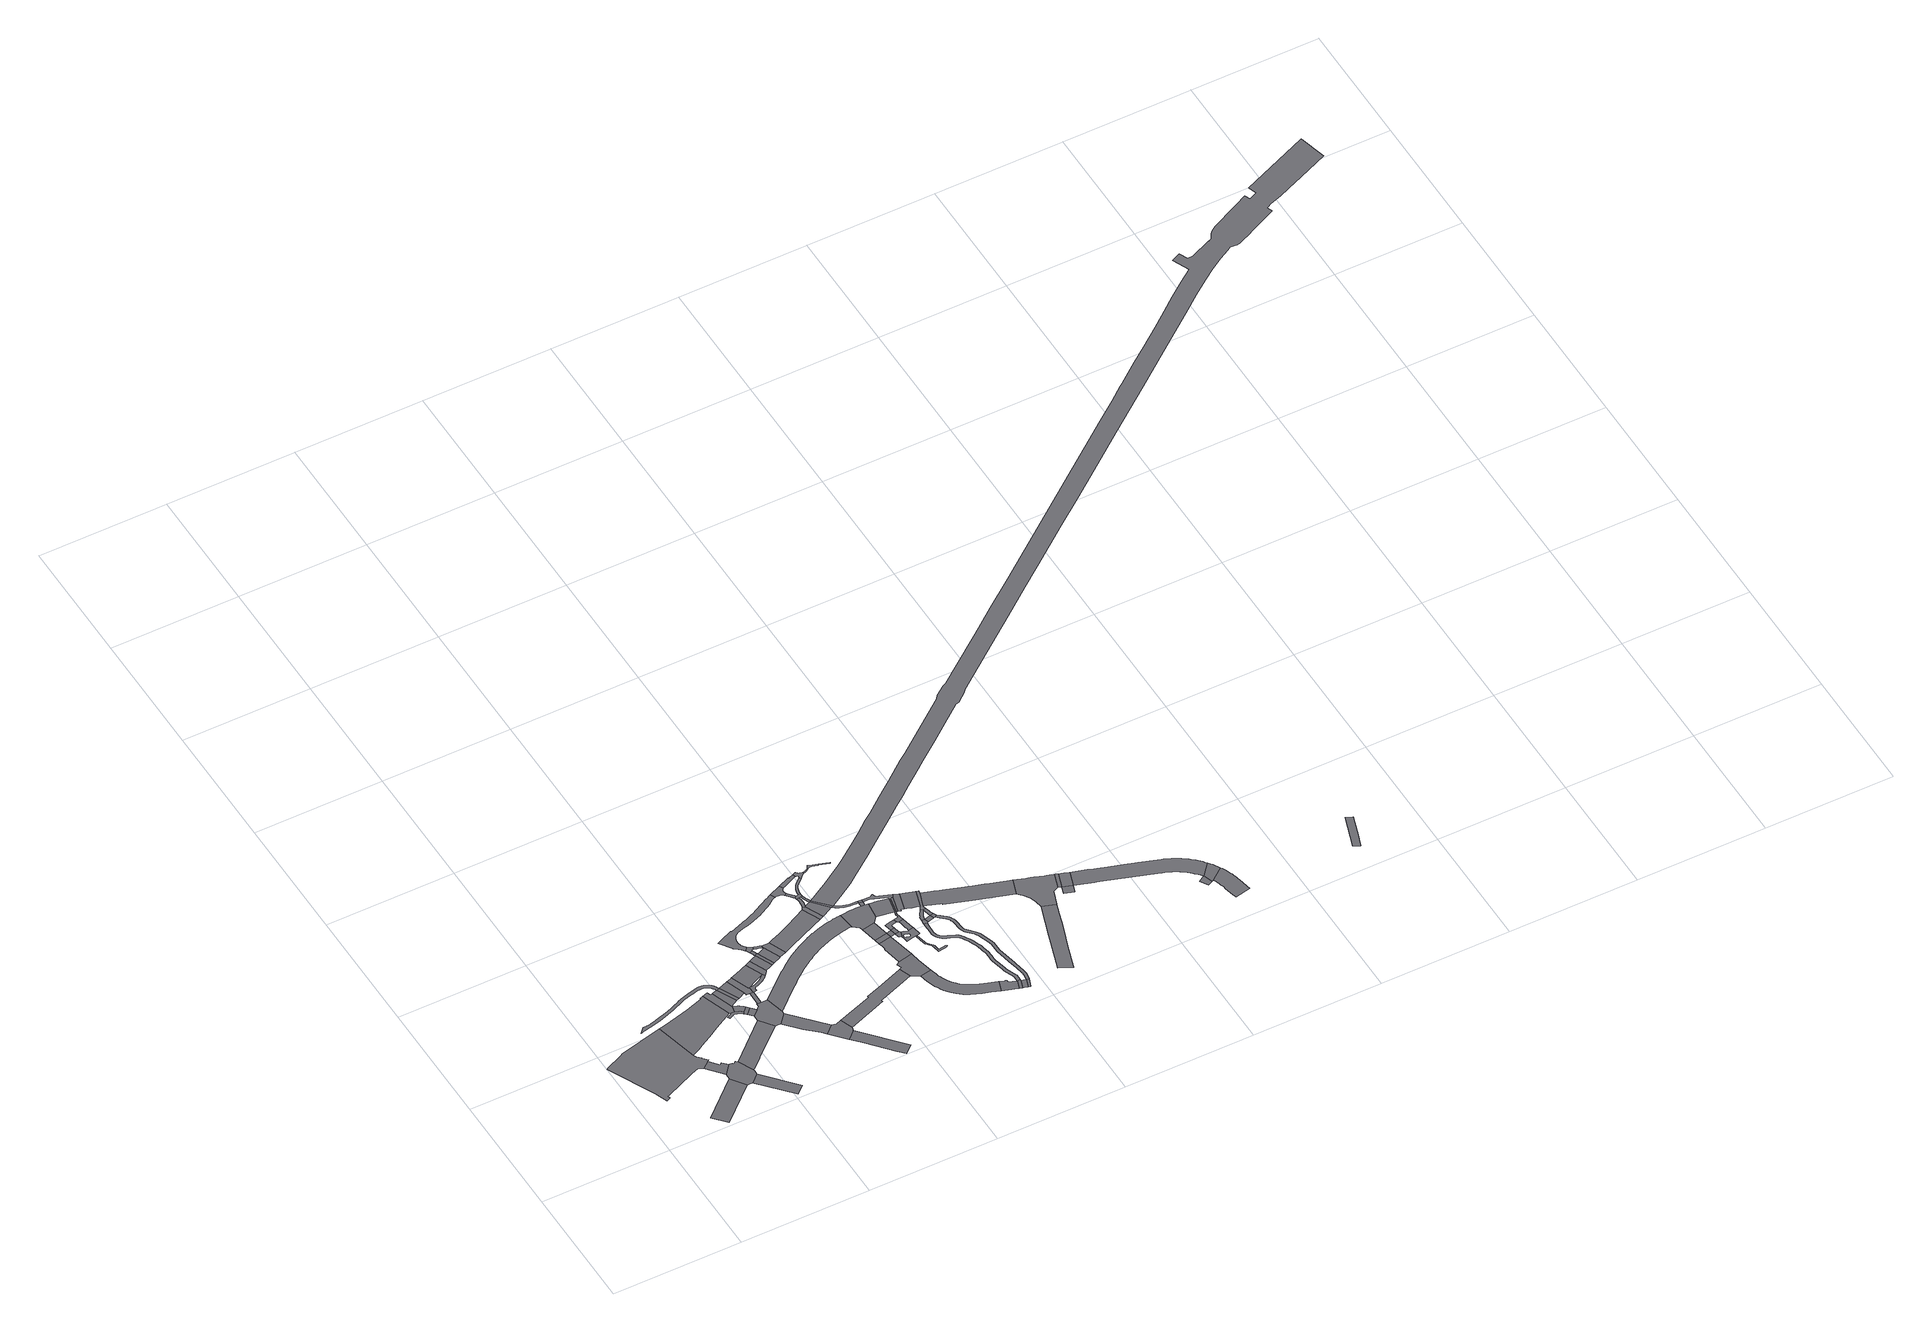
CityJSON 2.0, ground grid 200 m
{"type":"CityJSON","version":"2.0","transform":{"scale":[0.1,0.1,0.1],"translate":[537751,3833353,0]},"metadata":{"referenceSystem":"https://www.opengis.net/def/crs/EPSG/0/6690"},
"CityObjects":{
"road1":{"type":"Road","geometry":[{"type":"MultiSurface","lod":"1","boundaries":[[[0,1,2,3,4,5,6,7,8,9,10,11,12,13,14,15,16,17,18,19,20,21,22,23,24,25,26]]]}]},
"road2":{"type":"Road","attributes":{"RoadStructureAttribute.sectionType":"1"},"geometry":[{"type":"MultiSurface","lod":"1","boundaries":[[[27,28,29,30,31]]]}]},
"road3":{"type":"Road","attributes":{"RoadStructureAttribute.sectionType":"1"},"geometry":[{"type":"MultiSurface","lod":"1","boundaries":[[[32,33,21,20,34,35]]]}]},
"road4":{"type":"Road","geometry":[{"type":"MultiSurface","lod":"1","boundaries":[[[36,37,38,39,35,34,40,41,27,31,42,43,44,45,46]]]}]},
"road5":{"type":"Road","attributes":{"RoadStructureAttribute.sectionType":"1"},"geometry":[{"type":"MultiSurface","lod":"1","boundaries":[[[43,42,47,48]]]}]},
"road6":{"type":"Road","geometry":[{"type":"MultiSurface","lod":"1","boundaries":[[[49,50,51,52,53,0,26,54,55,56,57,58]]]}]},
"road7":{"type":"Road","attributes":{"RoadStructureAttribute.sectionType":"1"},"geometry":[{"type":"MultiSurface","lod":"1","boundaries":[[[59,60,61,62,63,64,65,66,67,68,69,70,71,72,73,74,75,76,77,78,79,80,81,82,83,84,85,86,87,88,89,90,91,92,93,94,95,96,97,98,99,100,101,102,103,104,105,106,107,108,109,110,111,112,113,114,115,116,117,118,119,120,121,122,123,124,125,126,127,128,129,130,131,132,133,134,135,136,137,138,139,140,141,142,143,144,145,146,147,148,149,150,151,152,153,154,155,156,157,158,159,160,161,162,163,164,165,166,167,168,169,170,171,172,173,174,175,176,177,178,179,180,181,182,183,184,185,186,187,188,189,190,191,192,193,194,195,196,197,198,199,200,201,202,203,204,205,206,207,208,209,210,211,212,213,214,215,216,217,218,219,220,221,222,223,224,225,226,227,228,229,230,231,232,233,234,235,236,237,238,239,240,241,242,243,244]]]}]},
"road8":{"type":"Road","attributes":{"RoadStructureAttribute.sectionType":"1"},"geometry":[{"type":"MultiSurface","lod":"1","boundaries":[[[245,46,45,246,247,248,249,250,251]]]}]},
"road9":{"type":"Road","geometry":[{"type":"MultiSurface","lod":"1","boundaries":[[[252,253,49,58,254,255,256,257,258,259,260]]]}]},
"road10":{"type":"Road","attributes":{"RoadStructureAttribute.sectionType":"1"},"geometry":[{"type":"MultiSurface","lod":"1","boundaries":[[[261,262,263,264,265,266,267,268,269,270,271,272,273,274,275,276,277,278,279,280,281]]]}]},
"road11":{"type":"Road","attributes":{"RoadStructureAttribute.sectionType":"7"},"geometry":[{"type":"MultiSurface","lod":"1","boundaries":[[[282,283,284,285,286,287,288,289,290,291,292,293,294,258,257,295,296,297,298,299,281,300]]]}]},
"road12":{"type":"Road","attributes":{"RoadStructureAttribute.sectionType":"6"},"geometry":[{"type":"MultiSurface","lod":"1","boundaries":[[[243,301,260,259,302]]]}]},
"road13":{"type":"Road","geometry":[{"type":"MultiSurface","lod":"1","boundaries":[[[303,300,281,280,304,305,306]]]}]},
"road14":{"type":"Road","attributes":{"RoadStructureAttribute.sectionType":"1"},"geometry":[{"type":"MultiSurface","lod":"1","boundaries":[[[307,308,306,305,309,310]]]}]},
"road15":{"type":"Road","geometry":[{"type":"MultiSurface","lod":"1","boundaries":[[[244,243,302,311,312]]]}]},
"road16":{"type":"Road","attributes":{"RoadStructureAttribute.sectionType":"6"},"geometry":[{"type":"MultiSurface","lod":"1","boundaries":[[[313,314,312,311,315]]]}]},
"road17":{"type":"Road","geometry":[{"type":"MultiSurface","lod":"1","boundaries":[[[316,317,318,319,310,309,320,245,251,321,322,323,324,325,326,327]]]}]},
"road18":{"type":"Road","geometry":[{"type":"MultiSurface","lod":"1","boundaries":[[[328,329,330,331,332,327,326]]]}]},
"road19":{"type":"Road","geometry":[{"type":"MultiSurface","lod":"1","boundaries":[[[333,334,313,315,335,336,337,338,339,340,341,342,343,344,345,346,331,330,347,348]]]}]},
"road20":{"type":"Road","attributes":{"RoadStructureAttribute.sectionType":"1"},"geometry":[{"type":"MultiSurface","lod":"1","boundaries":[[[322,321,349,350,351,352]]]}]},
"road21":{"type":"Road","attributes":{"RoadStructureAttribute.sectionType":"6"},"geometry":[{"type":"MultiSurface","lod":"1","boundaries":[[[353,354,355,356,357,333,348,358,359,360]]]}]},
"road22":{"type":"Road","attributes":{"RoadStructureAttribute.sectionType":"1"},"geometry":[{"type":"MultiSurface","lod":"1","boundaries":[[[360,361,362,363,364,365,366,367,368,369,370,371,372,373,374,375,376,377,378,379,380,347,330,381,382,383,384,385,386,387,388,389,390,391,392,393,394,395,396,397,398,399,400,401,402,403,404,405,406,407,408,409,410,411,412,413,414,415,416,417,418,419,420,421,422,423]]]}]},
"road23":{"type":"Road","geometry":[{"type":"MultiSurface","lod":"1","boundaries":[[[424,425,352,351,426,427,428]]]}]},
"road24":{"type":"Road","geometry":[{"type":"MultiSurface","lod":"1","boundaries":[[[429,430,353,360,423,431,432,433,434,435,436,437]]]}]},
"road25":{"type":"Road","attributes":{"RoadStructureAttribute.sectionType":"6"},"geometry":[{"type":"MultiSurface","lod":"1","boundaries":[[[438,439,429,437,440,441]]]}]},
"road26":{"type":"Road","attributes":{"RoadStructureAttribute.sectionType":"1"},"geometry":[{"type":"MultiSurface","lod":"1","boundaries":[[[442,427,426,443,444,445,446,447]]]}]},
"road27":{"type":"Road","attributes":{"RoadStructureAttribute.sectionType":"1"},"geometry":[{"type":"MultiSurface","lod":"1","boundaries":[[[448,449,450,451,452,453,454,455,456,457,458,459,460,461,462,463,464,465,466,467,468,469,470,471,472,473,474,475,476,477,478,479,480,481,482,483,484,485,486,487,488]]]}]},
"road28":{"type":"Road","geometry":[{"type":"MultiSurface","lod":"1","boundaries":[[[489,490,491,492,493,494,495,496,497,498,499,500,501,502,503,504,505,506,507,508,509,510,511,512,513,514,515,516,517,518,519,520,521,467,466,522,523,524,525,526,527,528,529,530,531,532,533,534,535,536,537,538,539,540,541,542,543]]]}]},
"road29":{"type":"Road","geometry":[{"type":"MultiSurface","lod":"1","boundaries":[[[544,545,546,488,487,547,548,549,550,551,438,441,552,553]]]}]},
"road30":{"type":"Road","attributes":{"RoadStructureAttribute.sectionType":"1"},"geometry":[{"type":"MultiSurface","lod":"1","boundaries":[[[554,555,556,557,543,542,558,559,560,561,562,563,564,565]]]}]},
"road31":{"type":"Road","attributes":{"RoadStructureAttribute.sectionType":"6"},"geometry":[{"type":"MultiSurface","lod":"1","boundaries":[[[566,567,568,553,552,569,570]]]}]},
"road32":{"type":"Road","geometry":[{"type":"MultiSurface","lod":"1","boundaries":[[[571,572,573,574,575,576,577,565,564,578,579,566,570,580,581]]]}]},
"road33":{"type":"Road","attributes":{"RoadStructureAttribute.sectionType":"1"},"geometry":[{"type":"MultiSurface","lod":"1","boundaries":[[[582,583,584,585,586,587,588,589,590,591,592,593,594,595,596,597,598,599,600,601,602,603,604,605,606,607,608,609,610,611,612,613,614,615,616,617,618,619,620,621,622,623,624,625,626,627,628,629,630,631,632,633,634,635,636,637,638,639,640,641,642,643,644,505,504,645,646,647,648,649,650,651,652,653,654,655,656,657,658,659,660,661,662,663,664,665,666,667,668,669,670,671,672,673,674,675,676,677,678,679,680,681,682,683,684,685,686,687,688,689,690,691,692,693,694,695,696,697,698,699,700,701,702,703,704,705,706,707,708,709,710,711,712,713,714,715,716,717,718,719,720,721,722,723,724,725,726,727,728]]]}]},
"road34":{"type":"Road","attributes":{"RoadStructureAttribute.sectionType":"1"},"geometry":[{"type":"MultiSurface","lod":"1","boundaries":[[[729,730,731,732,733,734,735,736,737,738,739,740,741,742,743,744,745,746,747,748,749,750,751,752,753,754,755,756,757,758,759,760,761,762,763,764,765,766,767,768,769,770,324,323,771,772,773,774,775,776,777,778,779,780,781,782,783,784,785,786,787,788,789,790,791,792,793,794,795,796,797,798,799,800,801,802,803,804,805,806,807,808,809,810,811,812,813,814,815,816,817,818,819,820]]]}]},
"road35":{"type":"Road","attributes":{"RoadStructureAttribute.sectionType":"1"},"geometry":[{"type":"MultiSurface","lod":"1","boundaries":[[[821,822,823,824,424,428,825,826,827,828]]]}]},
"road36":{"type":"Road","geometry":[{"type":"MultiSurface","lod":"1","boundaries":[[[829,830,831,832,833,581,580,834,835,836,837]]]}]},
"road37":{"type":"Road","geometry":[{"type":"MultiSurface","lod":"1","boundaries":[[[838,582,728,839,840,841,842,843,844,845,846,847,848,849,850,851,852,853,854]]]}]},
"road38":{"type":"Road","geometry":[{"type":"MultiSurface","lod":"1","boundaries":[[[855,856,857,829,837,858,859]]]}]},
"road39":{"type":"Road","attributes":{"RoadStructureAttribute.sectionType":"1"},"geometry":[{"type":"MultiSurface","lod":"1","boundaries":[[[860,861,862,863,864,847,846,865,866,867,868,869,870]]]}]},
"road40":{"type":"Road","attributes":{"RoadStructureAttribute.sectionType":"1"},"geometry":[{"type":"MultiSurface","lod":"1","boundaries":[[[871,872,873,874,875,876,877,878,879,880,881,882,883,884,855,859]]]}]},
"road41":{"type":"Road","geometry":[{"type":"MultiSurface","lod":"1","boundaries":[[[885,886,887,888,889,890,891,892,870,869,893,879,878,894,895,896,897,898,899,900,901,902]]]}]},
"road42":{"type":"Road","attributes":{"RoadStructureAttribute.sectionType":"1"},"geometry":[{"type":"MultiSurface","lod":"1","boundaries":[[[903,904,905,906,907,908,909,910,899,898,911,912,913,914,915,916]]]}]},
"road43":{"type":"Road","geometry":[{"type":"MultiSurface","lod":"1","boundaries":[[[915,917,859,858,918,919]]]}]},
"road44":{"type":"Road","attributes":{"RoadStructureAttribute.sectionType":"1"},"geometry":[{"type":"MultiSurface","lod":"1","boundaries":[[[920,921,922,923,838,854,924,925,926,927]]]}]},
"road45":{"type":"Road","geometry":[{"type":"MultiSurface","lod":"1","boundaries":[[[916,915,919,928]]]}]},
"road46":{"type":"Road","geometry":[{"type":"MultiSurface","lod":"1","boundaries":[[[929,930,931,932,933,934,935,936,821,828,937,938]]]}]},
"road47":{"type":"Road","attributes":{"RoadStructureAttribute.sectionType":"1"},"geometry":[{"type":"MultiSurface","lod":"1","boundaries":[[[939,940,941,942,943,944,945,946,947,948,949,950,951,885,902,952,953,954,955,956,957,958,959,960,961]]]}]},
"road48":{"type":"Road","attributes":{"RoadStructureAttribute.sectionType":"1"},"geometry":[{"type":"MultiSurface","lod":"1","boundaries":[[[962,963,964,965,966,931,930]]]}]},
"road49":{"type":"Road","geometry":[{"type":"MultiSurface","lod":"1","boundaries":[[[967,968,963,962]]]}]},
"road50":{"type":"Road","attributes":{"RoadStructureAttribute.sectionType":"1"},"geometry":[{"type":"MultiSurface","lod":"1","boundaries":[[[969,970,968,967]]]}]},
"road51":{"type":"Road","geometry":[{"type":"MultiSurface","lod":"1","boundaries":[[[971,972,973,974,975,976,977,920,927,978,979,980,981,982,983,984,939,961,985,986,987]]]}]},
"road52":{"type":"Road","geometry":[{"type":"MultiSurface","lod":"1","boundaries":[[[988,989,990,991,992,993,994,995,729,820,996,970,969,997,998,999,1000,1001,1002,1003]]]}]},
"road53":{"type":"Road","attributes":{"RoadStructureAttribute.sectionType":"1"},"geometry":[{"type":"MultiSurface","lod":"1","boundaries":[[[1004,1005,1006,1007,1008,1009,1010,1011,928,919,1012,1013,1014,1015,1016,1017,1018,1019,1020,1021]]]}]},
"road54":{"type":"Road","attributes":{"RoadStructureAttribute.sectionType":"1"},"geometry":[{"type":"MultiSurface","lod":"1","boundaries":[[[1022,967,962,1023]]]}]},
"road55":{"type":"Road","attributes":{"RoadStructureAttribute.sectionType":"1"},"geometry":[{"type":"MultiSurface","lod":"1","boundaries":[[[1024,1025,1026,1027,1028,1029,1030,1031,1032,1033,1034,1035,1036,938,937,1037,1038,1039,1040,1041,1042,1043,1044,1045,1046,1047,1048,1049,1050,1051,1052]]]}]},
"road56":{"type":"Road","geometry":[{"type":"MultiSurface","lod":"1","boundaries":[[[1053,1054,1055,1056,1057,1058]]]}]},
"road57":{"type":"Road","geometry":[{"type":"MultiSurface","lod":"1","boundaries":[[[1059,1060,1061,1062,1022,1023,1054,1053]]]}]},
"road58":{"type":"Road","attributes":{"RoadStructureAttribute.sectionType":"1"},"geometry":[{"type":"MultiSurface","lod":"1","boundaries":[[[1063,1064,1065,1066,1067,1068,1069,1061,1060,1070,1071,1072,1073,1074,1075,1076,1077,1078,1079]]]}]},
"road59":{"type":"Road","attributes":{"RoadStructureAttribute.sectionType":"1"},"geometry":[{"type":"MultiSurface","lod":"1","boundaries":[[[1020,1003,1002,1080,1081]]]}]},
"road60":{"type":"Road","geometry":[{"type":"MultiSurface","lod":"1","boundaries":[[[1021,1020,1081,1082]]]}]},
"road61":{"type":"Road","geometry":[{"type":"MultiSurface","lod":"1","boundaries":[[[1083,1084,1085,1086,1087,1088,1089,1090,1091,1058,1057,1092,1093,1094,1095],[1096,1097,1098,1099,1100,1101,1102,1103,1104,1105,1106,1107,1108,1109,1110,1111,1112,1113,1114,1115,1116,1117,1118,1119]]]}]},
"road62":{"type":"Road","attributes":{"RoadStructureAttribute.sectionType":"1"},"geometry":[{"type":"MultiSurface","lod":"1","boundaries":[[[1120,1121,1122,1123,1124,1125,1126,1127,1128,1129,1130,1131,1132,1133,1134,1135,1136,1137,1138,1139,1140,1141,1142,1143,1144,1145,987,986]]]}]},
"road63":{"type":"Road","attributes":{"RoadStructureAttribute.sectionType":"1"},"geometry":[{"type":"MultiSurface","lod":"1","boundaries":[[[1146,1147,1148,1149,1150,1151,1152,1153,1087,1086]]]}]},
"road64":{"type":"Road","attributes":{"RoadStructureAttribute.sectionType":"1"},"geometry":[{"type":"MultiSurface","lod":"1","boundaries":[[[1154,1155,1156,1157,1158,1159,998,997,1160,1161,1162]]]}]},
"road65":{"type":"Road","geometry":[{"type":"MultiSurface","lod":"1","boundaries":[[[1163,1164,1165,1166,1167,1063,1079,1168,1169,1170,1171,1149,1148]]]}]},
"road66":{"type":"Road","attributes":{"RoadStructureAttribute.sectionType":"1"},"geometry":[{"type":"MultiSurface","lod":"1","boundaries":[[[1172,1173,1174,1175,1176,1177,1178,1179,1180,1181,1182,1183,1184,1185,1186,1187,1188,1189,1190,1191,1192,1083,1095]]]}]},
"road67":{"type":"Road","geometry":[{"type":"MultiSurface","lod":"1","boundaries":[[[1161,1166,1165,1193]]]}]},
"road68":{"type":"Road","attributes":{"RoadStructureAttribute.sectionType":"1"},"geometry":[{"type":"MultiSurface","lod":"1","boundaries":[[[1194,1195,1196,1197,1082,1081,1198,1199,1200,1201]]]}]},
"road69":{"type":"Road","geometry":[{"type":"MultiSurface","lod":"1","boundaries":[[[1162,1161,1193,1202]]]}]},
"road70":{"type":"Road","attributes":{"RoadStructureAttribute.sectionType":"7"},"geometry":[{"type":"MultiSurface","lod":"1","boundaries":[[[1203,1204,1205,1206,1052,1051,1207,1208,1209,1210]]]}]},
"road71":{"type":"Road","attributes":{"RoadStructureAttribute.sectionType":"1"},"geometry":[{"type":"MultiSurface","lod":"1","boundaries":[[[1211,1202,1193,1212,1213]]]}]},
"road72":{"type":"Road","geometry":[{"type":"MultiSurface","lod":"1","boundaries":[[[1214,1215,1216,1217,1218]]]}]},
"road73":{"type":"Road","geometry":[{"type":"MultiSurface","lod":"1","boundaries":[[[1201,1200,1213,1212,1219,1220,1221,1222]]]}]},
"road74":{"type":"Road","attributes":{"RoadStructureAttribute.sectionType":"1"},"geometry":[{"type":"MultiSurface","lod":"1","boundaries":[[[1215,1223,1224,1225,1226,1227,1228,1229,1230,1231,1232,1233,1234,1235,1236,1237,1238,1239,1240,1241,1242,1243,1244,1245,1246,1247,1248,1249,1250,1251,1252,1253,1254,1255,1256,1257,1258,1259,1260,1210,1261,1262,1263,1264,1265,1266,1267,1268,1269,1270,1271,1272,1273,1274,1275,1276,1277,1278,1279,1280,1281,1282,1283,1284,1285,1286,1287,1288,1289,1290,1291,1292,1293,1294,1295,1296,1297,1216]]]}]},
"road75":{"type":"Road","geometry":[{"type":"MultiSurface","lod":"1","boundaries":[[[1261,1210,1209,1298,1299]]]}]},
"road76":{"type":"Road","attributes":{"RoadStructureAttribute.sectionType":"1"},"geometry":[{"type":"MultiSurface","lod":"1","boundaries":[[[1300,1301,1302,1303,1214,1218,1304,1305,1306,1307,1308]]]}]},
"road77":{"type":"Road","attributes":{"RoadStructureAttribute.sectionType":"1"},"geometry":[{"type":"MultiSurface","lod":"1","boundaries":[[[1309,1218,1217,1310]]]}]},
"road78":{"type":"Road","attributes":{"RoadStructureAttribute.sectionType":"7"},"geometry":[{"type":"MultiSurface","lod":"1","boundaries":[[[1311,1299,1298,1312,1313,1314]]]}]},
"road79":{"type":"Road","geometry":[{"type":"MultiSurface","lod":"1","boundaries":[[[1314,1313,1315,1316]]]}]},
"road80":{"type":"Road","attributes":{"RoadStructureAttribute.sectionType":"1"},"geometry":[{"type":"MultiSurface","lod":"1","boundaries":[[[1317,1222,1221,1318,1319,1320,1321,1322]]]}]},
"road81":{"type":"Road","geometry":[{"type":"MultiSurface","lod":"1","boundaries":[[[1323,1324,1325,1326,1308,1309,1327]]]}]},
"road82":{"type":"Road","geometry":[{"type":"MultiSurface","lod":"1","boundaries":[[[1327,1309,1310,1328,1329]]]}]},
"road83":{"type":"Road","attributes":{"RoadStructureAttribute.sectionType":"1"},"geometry":[{"type":"MultiSurface","lod":"1","boundaries":[[[1330,1331,1332,1333,1334,1335,1336,1337,1338,1339,1340,1341,1342,1343,1344,1345,1346,1347,1348,1349,1350,1351,1352,1353,1354,1355,1356,1357,1358,1359,1360,1361,1362,1329,1328,1363,1364,1365,1366,1367,1368,1369,1370,1371,1372,1373,1374,1375,1376,1377,1378,1379,1380,1381,1382,1383,1384,1385,1386,1387,1388,1389,1390,1391,1392,1314,1316]]]}]},
"road84":{"type":"Road","geometry":[{"type":"MultiSurface","lod":"1","boundaries":[[[1393,1394,1322,1321,1300,1308,1326,1395,1396,1397]]]}]},
"road85":{"type":"Road","attributes":{"RoadStructureAttribute.sectionType":"1"},"geometry":[{"type":"MultiSurface","lod":"1","boundaries":[[[1398,1399,1400,1401,1402,1403,1404,1405,1406,1407,1408,1409,1410,1397,1396,1411,1412,1413,1414,1415,1416,1417,1418,1419,1420]]]}]},
"road86":{"type":"Road","attributes":{"RoadStructureAttribute.sectionType":"1"},"geometry":[{"type":"MultiSurface","lod":"1","boundaries":[[[1421,1422,1423,1424,1425,1426,1427,1428,1429,1430,1431,1432]]]}]},
"road87":{"type":"Road","geometry":[{"type":"MultiSurface","lod":"1","boundaries":[[[1433,1434,1435,1436,1437,1438,1439,1440,1441,1420,1419,1442,1443,1444,1421,1432,1445,1446,1447]]]}]},
"road88":{"type":"Road","geometry":[{"type":"MultiSurface","lod":"1","boundaries":[[[1448,1449,1450,1451]]]}]},
"road89":{"type":"Road","attributes":{"RoadStructureAttribute.sectionType":"1"},"geometry":[{"type":"MultiSurface","lod":"1","boundaries":[[[1452,1447,1446,1448,1453]]]}]},
"road90":{"type":"Road","attributes":{"RoadStructureAttribute.sectionType":"1"},"geometry":[{"type":"MultiSurface","lod":"1","boundaries":[[[1454,1453,1448,1451,1455]]]}]},
"road91":{"type":"Road","attributes":{"RoadStructureAttribute.sectionType":"1"},"geometry":[{"type":"MultiSurface","lod":"1","boundaries":[[[1456,1457,1458,1459,1460,1461,1462,1463,1464,1465,1466,1467,1468,1469,1470,1471,1472,1473,1474,1475,1476,1477,1478,1479,1480,1481,1482,1483,1484,1485,1486,1487,1488,1489,1490,1491,1455,1451,1492,1493,1494,1495,1496,1497,1498,1499,1500,1501,1502,1503,1504,1505,1506,1507,1508,1509,1510,1511]]]}]},
"road92":{"type":"Road","geometry":[{"type":"MultiSurface","lod":"1","boundaries":[[[1510,1512,1513,1514]]]}]},
"road93":{"type":"Road","attributes":{"RoadStructureAttribute.sectionType":"1"},"geometry":[{"type":"MultiSurface","lod":"1","boundaries":[[[1515,1516,1517,1518,1519,1520,1511,1510,1514,1521,1522]]]}]},
"road94":{"type":"Road","attributes":{"RoadStructureAttribute.sectionType":"1"},"geometry":[{"type":"MultiSurface","lod":"1","boundaries":[[[1523,1524,1525,1526,1527,1528,1529,1530,1522,1521,1531,1532,1533,1534,1535,1536,1537,1538,1539,1540]]]}]},
"road95":{"type":"Road","attributes":{"RoadStructureAttribute.sectionType":"1"},"geometry":[{"type":"MultiSurface","lod":"1","boundaries":[[[1541,1542,1543,1544,1545]]]}]},
"road96":{"type":"Road","attributes":{"RoadStructureAttribute.sectionType":"6"},"geometry":[{"type":"MultiSurface","lod":"1","boundaries":[[[1546,1547,1548,1549,1550,1551,1552,1553,1554,1555,1556,1557,1558,1559,1560,1561,1562,1563,1564,1565,1566,1567,1568,1569,1570,1571,1572,1573,1574,1575,1576,1577,1578,1579,1580,1581,1582,1583,1584,1585,1586,1587,1588,1589,1590,1591,1592,1593,1594,1595,1596,1597,1598,1599,1600,1601,1602,1603,1604,1605,1606,1607,1608,1609,1610,1611,1612,1613,1614,1615,1616,1617,1618,1619,1620,1621,1622,1623,1624,1625,1626,1627,1628,1629,1630,1631,1632,1633,1634,1635,1636,1637,1638,1639,1640,1641,1642,1643,1644,1645,1646,1647,1648,1649,1650,1651,1652,1653,1654,1655,1656,1657,1658,1659,1660,1661,1662,1663,1664,1665,1666,1667,1668,1669,1670,1671,1672,1673,1674,1675,1676,1677,1678,1679,916,928]]]}]}
},
"vertices":[
[997,2060,0],[326,1898,0],[290,1881,0],[32,1758,0],[3,1745,0],[357,1000,0],[361,991,0],[427,829,0],[492,857,0],[475,893,0],[508,906,0],[957,1104,0],[1060,1145,0],[1076,1147,0],[1085,1147,0],[1104,1144,0],[1121,1138,0],[1130,1134,0],[1143,1126,0],[1149,1122,0],[1158,1114,0],[1271,1202,0],[1298,1225,0],[1234,1297,0],[1232,1300,0],[1177,1360,0],[1157,1398,0],
[1368,773,0],[1364,770,0],[785,257,0],[963,57,0],[1522,552,0],
[1421,1094,0],[1391,1067,0],[1374,871,0],[1490,1014,0],
[1603,1021,0],[1568,990,0],[1549,1012,0],[1515,1013,0],[1374,867,0],[1369,780,0],[1611,548,0],[1738,672,0],[1741,736,0],[1742,757,0],[1628,994,0],
[2045,67,0],[2172,182,0],
[1819,2312,0],[1771,2296,0],[1776,2282,0],[1504,2193,0],[1110,2088,0],[1275,1459,0],[1353,1504,0],[1510,1592,0],[1694,1699,0],[1972,1853,0],
[2075,2349,0],[2072,2355,0],[2071,2356,0],[2061,2378,0],[2058,2382,0],[2055,2387,0],[2052,2392,0],[2049,2396,0],[2046,2400,0],[2042,2405,0],[2039,2409,0],[2035,2413,0],[2032,2417,0],[2028,2421,0],[2024,2425,0],[2020,2429,0],[2016,2433,0],[2012,2436,0],[2008,2440,0],[2004,2443,0],[1999,2446,0],[1995,2450,0],[1990,2453,0],[1986,2456,0],[1981,2459,0],[1977,2461,0],[1972,2464,0],[1967,2467,0],[1962,2469,0],[1957,2471,0],[1952,2473,0],[1947,2475,0],[1942,2477,0],[1937,2479,0],[1932,2481,0],[1928,2482,0],[1925,2483,0],[1921,2484,0],[1918,2485,0],[1914,2485,0],[1911,2486,0],[1907,2487,0],[1904,2487,0],[1900,2488,0],[1897,2488,0],[1893,2489,0],[1890,2489,0],[1886,2489,0],[1883,2490,0],[1879,2490,0],[1876,2490,0],[1872,2490,0],[1869,2490,0],[1865,2490,0],[1861,2490,0],[1858,2490,0],[1854,2490,0],[1851,2490,0],[1847,2489,0],[1844,2489,0],[1840,2489,0],[1837,2488,0],[1833,2488,0],[1830,2487,0],[1826,2487,0],[1823,2486,0],[1788,2480,0],[1745,2471,0],[1715,2464,0],[1649,2447,0],[1575,2425,0],[1573,2424,0],[1548,2415,0],[1528,2408,0],[1501,2398,0],[1498,2397,0],[1451,2377,0],[1395,2352,0],[1327,2324,0],[1271,2303,0],[1223,2286,0],[1220,2285,0],[1121,2252,0],[1047,2231,0],[995,2216,0],[952,2206,0],[906,2197,0],[897,2196,0],[879,2195,0],[867,2194,0],[866,2194,0],[823,2197,0],[823,2194,0],[743,2107,0],[756,2112,0],[772,2117,0],[779,2120,0],[802,2126,0],[827,2133,0],[852,2138,0],[906,2150,0],[924,2154,0],[1006,2172,0],[1060,2186,0],[1134,2208,0],[1235,2241,0],[1287,2260,0],[1344,2281,0],[1412,2309,0],[1470,2335,0],[1502,2348,0],[1515,2354,0],[1544,2365,0],[1563,2372,0],[1589,2381,0],[1661,2403,0],[1725,2419,0],[1797,2435,0],[1831,2441,0],[1834,2441,0],[1837,2442,0],[1840,2442,0],[1843,2443,0],[1846,2443,0],[1848,2443,0],[1851,2444,0],[1854,2444,0],[1857,2444,0],[1860,2444,0],[1863,2444,0],[1865,2444,0],[1868,2444,0],[1871,2444,0],[1874,2444,0],[1877,2444,0],[1880,2444,0],[1882,2444,0],[1885,2443,0],[1888,2443,0],[1891,2443,0],[1894,2442,0],[1897,2442,0],[1899,2441,0],[1902,2441,0],[1905,2440,0],[1908,2440,0],[1910,2439,0],[1913,2438,0],[1916,2438,0],[1918,2437,0],[1922,2436,0],[1926,2434,0],[1930,2433,0],[1937,2430,0],[1938,2429,0],[1942,2427,0],[1946,2426,0],[1950,2424,0],[1954,2421,0],[1958,2419,0],[1961,2417,0],[1965,2415,0],[1968,2412,0],[1972,2410,0],[1975,2407,0],[1979,2404,0],[1982,2401,0],[1985,2398,0],[1989,2396,0],[1992,2392,0],[1995,2389,0],[1998,2386,0],[2001,2383,0],[2003,2380,0],[2006,2376,0],[2009,2373,0],[2011,2369,0],[2014,2366,0],[2016,2362,0],[2018,2358,0],[2020,2356,0],[2028,2339,0],[2031,2333,0],[2037,2322,0],[2039,2318,0],[2083,2335,0],
[2244,1545,0],[1759,772,0],[1782,792,0],[1923,917,0],[1932,925,0],[1961,951,0],[2402,1341,0],
[1924,2279,0],[1898,2338,0],[1984,1854,0],[2001,1853,0],[2019,1851,0],[2044,1845,0],[2068,1945,0],[2065,1952,0],[1951,2288,0],
[2134,1803,0],[2118,1813,0],[2108,1818,0],[2089,1826,0],[2064,1835,0],[2043,1842,0],[2019,1848,0],[2016,1848,0],[1939,1809,0],[1922,1800,0],[1941,1764,0],[2024,1808,0],[2032,1805,0],[2052,1799,0],[2062,1796,0],[2075,1791,0],[2092,1784,0],[2099,1780,0],[2114,1771,0],[2140,1754,0],[2162,1784,0],
[2220,1858,0],[2207,1870,0],[2195,1879,0],[2186,1887,0],[2173,1895,0],[2160,1904,0],[2159,1904,0],[2160,1907,0],[2154,1911,0],[2141,1917,0],[2117,1929,0],[2097,1937,0],[2079,1942,0],[2065,1838,0],[2090,1829,0],[2110,1821,0],[2124,1813,0],[2148,1796,0],[2228,1850,0],
[1982,2299,0],[2181,2014,0],
[2247,1830,0],[2162,1735,0],[2178,1721,0],[2267,1811,0],
[2310,1762,0],[2292,1782,0],[2250,1646,0],[2339,1729,0],
[2231,2039,0],[2084,2334,0],
[2232,2387,0],[2166,2363,0],[2341,2093,0],
[2387,1822,0],[2387,1771,0],[2373,1759,0],[2362,1749,0],[2244,1548,0],[2490,1337,0],[2621,1494,0],[2623,1532,0],[2552,1821,0],[2463,1820,0],[2457,1820,0],[2403,1822,0],
[2456,2036,0],[2453,2036,0],[2453,2041,0],[2403,2041,0],[2402,2036,0],
[2326,2422,0],[2310,2416,0],[2342,2091,0],[2344,2088,0],[2345,2086,0],[2346,2083,0],[2347,2080,0],[2348,2077,0],[2348,2074,0],[2348,2072,0],[2349,2069,0],[2349,2066,0],[2348,2047,0],[2363,2045,0],[2450,2142,0],[2436,2141,0],
[2704,1095,0],[2895,926,0],[2949,865,0],[3079,980,0],
[2617,2538,0],[2562,2516,0],[2511,2495,0],[2441,2467,0],[2376,2442,0],[2600,2219,0],[2715,2272,0],[2725,2276,0],
[2722,2274,0],[2714,2265,0],[2706,2257,0],[2698,2249,0],[2689,2241,0],[2681,2234,0],[2672,2226,0],[2666,2222,0],[2662,2220,0],[2653,2213,0],[2643,2206,0],[2641,2205,0],[2620,2192,0],[2604,2184,0],[2597,2180,0],[2574,2170,0],[2550,2161,0],[2525,2154,0],[2500,2148,0],[2475,2144,0],[2490,2045,0],[2508,2048,0],[2508,2071,0],[2508,2073,0],[2508,2075,0],[2509,2077,0],[2509,2080,0],[2510,2082,0],[2510,2084,0],[2511,2086,0],[2512,2088,0],[2513,2090,0],[2514,2092,0],[2515,2094,0],[2516,2096,0],[2517,2098,0],[2518,2100,0],[2520,2101,0],[2521,2103,0],[2523,2105,0],[2524,2106,0],[2526,2108,0],[2528,2109,0],[2530,2110,0],[2536,2114,0],[2560,2122,0],[2561,2117,0],[2564,2117,0],[2591,2127,0],[2617,2139,0],[2627,2144,0],[2642,2152,0],[2666,2166,0],[2669,2168,0],[2679,2175,0],[2690,2182,0],[2700,2190,0],[2710,2198,0],[2720,2207,0],[2729,2215,0],[2739,2224,0],[2748,2233,0],[2756,2243,0],
[3235,993,0],[3155,964,0],[3158,629,0],[3287,744,0],[3305,804,0],
[2698,2572,0],[2657,2555,0],[2765,2252,0],[2773,2262,0],[2781,2273,0],[2789,2283,0],[2796,2294,0],[2803,2304,0],[2808,2313,0],
[2816,2624,0],[2772,2604,0],[2889,2348,0],[2929,2366,0],
[3307,722,0],[3289,481,0],[3530,209,0],[3618,110,0],[3710,6,0],[3839,119,0],
[2849,2659,0],[2848,2662,0],[2848,2663,0],[2845,2673,0],[2844,2675,0],[2843,2679,0],[2842,2683,0],[2840,2687,0],[2839,2691,0],[2837,2695,0],[2836,2699,0],[2834,2703,0],[2833,2707,0],[2831,2711,0],[2829,2715,0],[2828,2719,0],[2826,2723,0],[2824,2727,0],[2823,2730,0],[2786,2713,0],[2788,2710,0],[2789,2706,0],[2791,2703,0],[2793,2699,0],[2794,2696,0],[2796,2692,0],[2797,2688,0],[2798,2685,0],[2800,2681,0],[2801,2678,0],[2802,2674,0],[2804,2670,0],[2805,2667,0],[2806,2663,0],[2807,2659,0],[2808,2656,0],[2809,2652,0],[2810,2648,0],[2811,2646,0],[2811,2644,0],[2850,2655,0],
[2859,2791,0],[2854,2793,0],[2850,2795,0],[2845,2797,0],[2841,2799,0],[2837,2801,0],[2832,2803,0],[2828,2805,0],[2824,2808,0],[2820,2810,0],[2816,2813,0],[2811,2815,0],[2807,2818,0],[2803,2821,0],[2800,2823,0],[2796,2826,0],[2753,2770,0],[2755,2767,0],[2758,2763,0],[2760,2760,0],[2762,2757,0],[2764,2754,0],[2766,2750,0],[2768,2747,0],[2770,2744,0],[2772,2740,0],[2774,2737,0],[2776,2734,0],[2778,2730,0],[2779,2727,0],[2781,2724,0],[2783,2720,0],[2785,2717,0],[2822,2732,0],[2822,2734,0],[2822,2736,0],[2822,2738,0],[2822,2741,0],[2823,2743,0],[2824,2745,0],[2825,2746,0],[2826,2748,0],[2828,2750,0],[2829,2751,0],[2831,2753,0],[2833,2754,0],[2835,2754,0],[2837,2755,0],[2839,2755,0],[2842,2755,0],[2844,2755,0],[2846,2755,0],[2848,2754,0],[2850,2753,0],[2863,2790,0],
[2862,2649,0],[2861,2654,0],[2860,2658,0],[2812,2641,0],[2813,2637,0],[2814,2633,0],[2815,2629,0],[2816,2626,0],[2976,2386,0],[2863,2645,0],
[2961,2760,0],[2929,2767,0],[2910,2773,0],[2888,2781,0],[2875,2744,0],[2897,2736,0],[2919,2729,0],[2943,2724,0],[2954,2722,0],[2971,2718,0],[2978,2717,0],[2978,2757,0],
[2991,2700,0],[2954,2684,0],[2888,2655,0],[3088,2435,0],[3102,2441,0],
[3087,2746,0],[3065,2746,0],[3056,2747,0],[3050,2747,0],[3043,2748,0],[3026,2749,0],[3008,2752,0],[2984,2713,0],[2989,2707,0],[3209,2487,0],[3098,2746,0],
[3560,3533,0],[3513,3514,0],[3515,3510,0],[3511,3508,0],[3454,3483,0],[3405,3459,0],[3361,3438,0],[3327,3420,0],[3285,3395,0],[3241,3372,0],[3191,3348,0],[3137,3324,0],[3080,3299,0],[3031,3281,0],[3022,3278,0],[2987,3267,0],[2894,3236,0],[2835,3213,0],[2757,3179,0],[2749,3196,0],[2685,3168,0],[2636,3147,0],[2492,3085,0],[2612,2901,0],[2620,2890,0],[2622,2889,0],[2645,2875,0],[2648,2873,0],[2651,2871,0],[2655,2868,0],[2658,2866,0],[2661,2864,0],[2664,2862,0],[2668,2859,0],[2671,2857,0],[2674,2854,0],[2677,2852,0],[2680,2849,0],[2683,2847,0],[2686,2844,0],[2689,2841,0],[2692,2839,0],[2695,2836,0],[2698,2833,0],[2701,2831,0],[2704,2828,0],[2707,2825,0],[2713,2819,0],[2715,2817,0],[2718,2814,0],[2721,2811,0],[2723,2808,0],[2726,2805,0],[2729,2802,0],[2731,2799,0],[2734,2796,0],[2736,2792,0],[2739,2789,0],[2741,2786,0],[2744,2783,0],[2746,2780,0],[2748,2777,0],[2751,2773,0],[2792,2829,0],[2788,2832,0],[2784,2835,0],[2781,2839,0],[2777,2842,0],[2774,2845,0],[2771,2848,0],[2768,2851,0],[2765,2854,0],[2763,2858,0],[2755,2868,0],[2753,2872,0],[2750,2875,0],[2748,2879,0],[2746,2883,0],[2744,2886,0],[2742,2890,0],[2740,2894,0],[2739,2898,0],[2737,2902,0],[2736,2906,0],[2734,2910,0],[2733,2914,0],[2732,2919,0],[2731,2922,0],[2730,2926,0],[2730,2930,0],[2729,2933,0],[2728,2937,0],[2728,2941,0],[2728,2944,0],[2727,2948,0],[2727,2952,0],[2727,2956,0],[2727,2959,0],[2726,2963,0],[2726,2967,0],[2726,2971,0],[2727,2974,0],[2727,2978,0],[2727,2982,0],[2727,2986,0],[2727,2989,0],[2728,2993,0],[2728,2997,0],[2730,3010,0],[2732,3016,0],[2735,3025,0],[2738,3034,0],[2742,3043,0],[2747,3051,0],[2751,3060,0],[2757,3068,0],[2762,3076,0],[2768,3083,0],[2775,3091,0],[2782,3097,0],[2789,3104,0],[2797,3110,0],[2804,3116,0],[2813,3121,0],[2821,3126,0],[2830,3130,0],[2839,3134,0],[2848,3137,0],[2857,3140,0],[2927,3157,0],[2969,3168,0],[3016,3181,0],[3057,3193,0],[3113,3213,0],[3114,3213,0],[3203,3247,0],[3247,3266,0],[3287,3285,0],[3320,3301,0],[3364,3326,0],[3408,3351,0],[3452,3378,0],[3496,3407,0],[3533,3434,0],[3557,3447,0],[3578,3457,0],[3591,3461,0],
[4202,2729,0],[4187,2728,0],[4152,2724,0],[4120,2719,0],[4084,2713,0],[4052,2708,0],[4019,2701,0],[3983,2694,0],[3941,2685,0],[3900,2675,0],[3843,2660,0],[3816,2653,0],[3793,2645,0],[3765,2636,0],[3746,2630,0],[3723,2622,0],[3700,2614,0],[3677,2605,0],[3654,2596,0],[3632,2587,0],[3609,2578,0],[3586,2568,0],[3564,2559,0],[3542,2549,0],[3519,2539,0],[3497,2528,0],[3475,2517,0],[3432,2495,0],[3410,2484,0],[3388,2472,0],[3366,2459,0],[3255,2391,0],[3179,2341,0],[3111,2292,0],[3049,2245,0],[3021,2223,0],[2985,2195,0],[2961,2175,0],[2914,2137,0],[2822,2058,0],[2749,1996,0],[2649,1907,0],[2654,1562,0],[2662,1569,0],[2667,1573,0],[2709,1610,0],[2890,1770,0],[2927,1803,0],[3007,1871,0],[3014,1877,0],[3066,1921,0],[3129,1973,0],[3190,2022,0],[3198,2028,0],[3215,2041,0],[3267,2080,0],[3329,2125,0],[3397,2170,0],[3412,2179,0],[3457,2207,0],[3498,2232,0],[3515,2241,0],[3534,2252,0],[3553,2262,0],[3572,2272,0],[3592,2281,0],[3611,2291,0],[3631,2300,0],[3650,2309,0],[3670,2318,0],[3690,2327,0],[3710,2335,0],[3730,2343,0],[3740,2347,0],[3750,2351,0],[3770,2359,0],[3790,2367,0],[3831,2381,0],[3852,2388,0],[3861,2391,0],[3909,2406,0],[3964,2420,0],[3989,2426,0],[4000,2428,0],[4039,2437,0],[4070,2443,0],[4099,2449,0],[4127,2454,0],[4160,2459,0],[4186,2463,0],[4215,2466,0],[4230,2467,0],
[4405,1445,0],[3989,1290,0],[3773,1210,0],[3779,1191,0],[3909,1024,0],[3898,1051,0],[3937,1065,0],[4473,1263,0],
[3800,3072,0],[3654,2998,0],[3474,2913,0],[3312,2839,0],[3165,2775,0],[3352,2549,0],[3563,2641,0],[3788,2739,0],[3923,2800,0],
[3744,3612,0],[3606,3465,0],[3628,3467,0],[3647,3466,0],[3667,3464,0],[3689,3457,0],[3702,3452,0],[3713,3444,0],[3728,3430,0],[3763,3454,0],[3752,3469,0],[3749,3481,0],[3747,3496,0],[3746,3509,0],[3748,3525,0],[3757,3543,0],[3775,3561,0],
[3819,3114,0],[3817,3107,0],[3810,3091,0],[3985,2828,0],[3861,3103,0],
[3845,3354,0],[3838,3364,0],[3815,3393,0],[3777,3434,0],[3774,3438,0],[3747,3410,0],[3749,3407,0],[3797,3349,0],[3810,3326,0],[3816,3318,0],[3852,3342,0],
[3865,3111,0],[3866,3114,0],[3878,3154,0],[3883,3186,0],[3882,3216,0],[3881,3249,0],[3877,3281,0],[3877,3292,0],[3834,3284,0],[3837,3264,0],[3841,3238,0],[3841,3212,0],[3839,3181,0],[3834,3147,0],
[3893,3352,0],[3891,3349,0],[3888,3345,0],[3884,3341,0],[3879,3339,0],[3873,3337,0],[3866,3337,0],[3856,3339,0],[3825,3305,0],[3879,3296,0],[3885,3300,0],[3890,3300,0],[3896,3298,0],[3902,3294,0],[3928,3300,0],[3927,3310,0],[3926,3323,0],[3924,3344,0],
[3978,3177,0],[3971,3191,0],[3964,3204,0],[3959,3216,0],[3952,3229,0],[3945,3246,0],[3936,3273,0],[3930,3291,0],[3904,3289,0],[3911,3257,0],[3926,3215,0],[3942,3182,0],[3957,3154,0],[3983,3168,0],
[3876,3111,0],[4018,2843,0],[4167,2919,0],
[4006,3713,0],[3949,3689,0],[3934,3683,0],[3930,3692,0],[3803,3573,0],[3925,3626,0],[4015,3666,0],[4025,3669,0],
[4203,2938,0],
[4716,1475,0],[4688,1615,0],[4472,1571,0],[4451,1562,0],[4433,1549,0],[4425,1540,0],[4421,1532,0],[4445,1461,0],[4596,1191,0],[4771,1231,0],
[4057,3624,0],[4016,3588,0],[3988,3565,0],[3968,3544,0],[3950,3523,0],[3935,3500,0],[3921,3475,0],[3918,3467,0],[3910,3450,0],[3902,3420,0],[3896,3391,0],[3895,3381,0],[3893,3359,0],[3925,3368,0],[3927,3389,0],[3931,3411,0],[3937,3435,0],[3938,3437,0],[3948,3461,0],[3964,3491,0],[3988,3520,0],[4026,3554,0],[4078,3600,0],
[4603,2040,0],[4402,1999,0],[4415,1937,0],[4427,1878,0],[4412,1874,0],
[4583,2124,0],[4385,2083,0],
[4533,2383,0],[4332,2342,0],
[4134,3688,0],[4122,3691,0],[4110,3696,0],[4097,3701,0],[4079,3715,0],[4068,3724,0],[4059,3736,0],[4036,3669,0],[4046,3669,0],[4054,3667,0],[4060,3662,0],[4062,3658,0],[4065,3651,0],[4066,3641,0],[4100,3619,0],[4156,3671,0],[4150,3687,0],
[4521,2739,0],[4458,2741,0],[4410,2741,0],[4364,2740,0],[4331,2739,0],[4290,2737,0],[4254,2734,0],[4220,2731,0],[4322,2391,0],[4607,2467,0],[4639,2730,0],[4626,2732,0],[4617,2733,0],[4588,2735,0],[4589,2740,0],[4529,2739,0],
[4504,2848,0],[4452,2849,0],[4412,2853,0],[4367,2862,0],[4328,2872,0],[4294,2885,0],[4260,2902,0],[4223,2925,0],[4213,2887,0],[4256,2863,0],[4291,2848,0],[4321,2837,0],[4353,2830,0],[4404,2822,0],[4447,2817,0],[4497,2815,0],[4533,2814,0],[4535,2848,0],
[4659,2140,0],[4679,2054,0],
[5332,631,0],[5221,672,0],[5128,711,0],[5069,741,0],[5025,771,0],[4981,808,0],[4943,846,0],[4904,892,0],[4868,947,0],[4838,1003,0],[4815,1060,0],[4806,1080,0],[4796,1122,0],[4623,1060,0],[4648,978,0],[4667,929,0],[4687,890,0],[4717,834,0],[4738,804,0],[4768,763,0],[4805,720,0],[4855,670,0],[4928,610,0],[5010,560,0],[5084,525,0],[5162,497,0],[5284,456,0],[5412,414,0],[5467,582,0],
[4745,2063,0],[4682,2053,0],[4695,1995,0],[4698,1981,0],[4735,1970,0],[4764,2057,0],
[4728,2144,0],[4725,2158,0],[4664,2145,0],[4663,2142,0],
[4795,2301,0],[4702,2280,0],[4674,2274,0],[4657,2270,0],[4640,2267,0],[4658,2178,0],[4661,2162,0],[4716,2199,0],[4715,2202,0],[4715,2209,0],[4718,2216,0],[4722,2221,0],[4724,2223,0],[4730,2227,0],[4737,2228,0],[4740,2229,0],[4808,2243,0],
[4592,2792,0],[4592,2801,0],
[4594,2840,0],
[4923,1889,0],[4958,1896,0],[4979,1901,0],[4951,2042,0],[4879,2027,0],[4876,2025,0],[4873,2023,0],[4869,2022,0],[4801,2045,0],[4749,1903,0],[4758,1854,0],[4860,1876,0],[4904,1885,0],[4846,1933,0],[4842,1928,0],[4835,1924,0],[4831,1923,0],[4827,1922,0],[4826,1922,0],[4785,1935,0],[4775,1938,0],[4769,1941,0],[4763,1951,0],[4764,1962,0],[4766,1968,0],[4767,1971,0],[4770,1976,0],[4774,1980,0],[4780,1983,0],[4792,1980,0],[4805,1977,0],[4830,1968,0],[4837,1966,0],[4843,1962,0],[4845,1958,0],[4848,1949,0],[4848,1942,0],
[4162,3671,0],[4183,3675,0],[4205,3682,0],[4228,3695,0],[4252,3714,0],[4264,3725,0],[4271,3729,0],[4278,3730,0],[4286,3730,0],[4295,3729,0],[4314,3724,0],[4398,3696,0],[4402,3707,0],[4558,3653,0],[4566,3660,0],[4569,3672,0],[4420,3720,0],[4341,3746,0],[4300,3760,0],[4265,3772,0],[4255,3747,0],[4242,3729,0],[4225,3713,0],[4206,3700,0],[4188,3692,0],[4169,3687,0],
[4949,2052,0],[4947,2062,0],[4909,2246,0],[4840,2227,0],[4848,2186,0],[4864,2100,0],[4868,2079,0],[4869,2077,0],
[4914,2688,0],[4849,2701,0],[4821,2706,0],[4784,2712,0],[4736,2719,0],[4695,2725,0],[4658,2461,0],[4876,2423,0],[4931,2685,0],
[4895,2313,0],[4893,2324,0],[4885,2373,0],[4866,2370,0],[4876,2319,0],[4816,2242,0],[4823,2242,0],[4830,2238,0],[4836,2232,0],
[4927,1780,0],[4946,1694,0],[4948,1689,0],[5011,1607,0],[5013,1603,0],[5015,1597,0],[5020,1571,0],[5034,1477,0],[5129,1493,0],[5176,1501,0],[5192,1521,0],[5178,1532,0],[5111,1520,0],[5057,1511,0],[5039,1602,0],[5037,1611,0],[5032,1619,0],[5027,1627,0],[4968,1700,0],[4964,1708,0],[4957,1738,0],
[4897,2418,0],
[4842,2789,0],[4796,2801,0],[4774,2857,0],[4727,2833,0],[4688,2798,0],[4825,2750,0],[4995,2682,0],[5017,2722,0],
[4951,2680,0],
[5578,514,0],[5579,548,0],[5559,557,0],[5554,551,0],[5506,384,0],[5639,339,0],[5652,335,0],[5698,472,0],
[4985,2673,0],[4920,2412,0],[4991,2672,0],
[5122,2103,0],[5116,2032,0],[5162,2028,0],[5184,2034,0],[5166,2100,0],
[4967,2399,0],[4973,2421,0],[5017,2408,0],[5097,2692,0],
[5113,1989,0],[5111,1869,0],[5110,1837,0],[5111,1806,0],[5119,1784,0],[5127,1760,0],[5139,1735,0],[5155,1713,0],[5174,1691,0],[5200,1671,0],[5226,1657,0],[5251,1645,0],[5273,1636,0],[5299,1626,0],[5372,1592,0],[5401,1576,0],[5404,1573,0],[5409,1568,0],[5417,1556,0],[5434,1532,0],[5457,1495,0],[5480,1455,0],[5501,1410,0],[5517,1372,0],[5534,1325,0],[5545,1291,0],[5559,1233,0],[5568,1195,0],[5579,1142,0],[5581,1060,0],[5582,997,0],[5587,957,0],[5597,904,0],[5625,763,0],[5634,725,0],[5696,563,0],[5696,562,0],[5697,555,0],[5743,473,0],[5742,558,0],[5741,570,0],[5739,577,0],[5677,738,0],[5669,772,0],[5641,913,0],[5631,964,0],[5627,1000,0],[5626,1061,0],[5624,1147,0],[5602,1246,0],[5592,1291,0],[5577,1340,0],[5559,1389,0],[5542,1429,0],[5520,1476,0],[5496,1518,0],[5472,1557,0],[5454,1582,0],[5444,1596,0],[5435,1606,0],[5425,1614,0],[5392,1632,0],[5316,1668,0],[5289,1678,0],[5269,1686,0],[5246,1697,0],[5225,1708,0],[5205,1724,0],[5190,1741,0],[5178,1758,0],[5168,1777,0],[5161,1798,0],[5155,1815,0],[5155,1837,0],[5160,1975,0],
[5698,320,0],[5743,456,0],
[5198,2289,0],[5149,2210,0],[5135,2167,0],[5127,2168,0],[5168,2121,0],[5172,2140,0],[5182,2172,0],[5202,2209,0],[5236,2263,0],
[5270,2127,0],[5288,2061,0],
[5785,441,0],[5719,313,0],[5768,297,0],[5812,432,0],
[5805,285,0],[5855,417,0],
[5231,2645,0],[5049,2399,0],[5123,2377,0],[5182,2359,0],[5232,2343,0],[5316,2619,0],
[5306,2170,0],[5301,2189,0],[5297,2207,0],[5279,2273,0],[5318,2139,0],
[5315,2069,0],[5347,2100,0],
[5871,491,0],[5877,525,0],[5877,538,0],[5877,551,0],[5874,588,0],[5871,601,0],[5841,771,0],[5836,786,0],[5772,1093,0],[5772,1256,0],[5769,1278,0],[5763,1302,0],[5747,1349,0],[5749,1353,0],[5700,1484,0],[5695,1499,0],[5684,1521,0],[5673,1538,0],[5658,1556,0],[5584,1634,0],[5566,1654,0],[5555,1669,0],[5549,1682,0],[5544,1697,0],[5541,1719,0],[5525,1863,0],[5522,1890,0],[5514,1915,0],[5505,1935,0],[5494,1957,0],[5478,1977,0],[5456,2000,0],[5387,2059,0],[5356,2026,0],[5425,1967,0],[5444,1947,0],[5456,1932,0],[5464,1916,0],[5471,1899,0],[5477,1881,0],[5480,1858,0],[5496,1713,0],[5501,1686,0],[5508,1665,0],[5517,1646,0],[5531,1626,0],[5551,1603,0],[5625,1527,0],[5636,1512,0],[5645,1499,0],[5653,1481,0],[5720,1289,0],[5724,1269,0],[5727,1253,0],[5727,1088,0],[5792,774,0],[5797,760,0],[5827,594,0],[5831,565,0],[5832,550,0],[5832,538,0],[5832,529,0],[5827,500,0],
[5351,2580,0],[5358,2606,0],[5269,2314,0],[5269,2332,0],[5348,2568,0],
[6502,2185,0],[6365,2230,0],[6276,2260,0],[6206,2283,0],[6049,2334,0],[5992,2354,0],[5906,2383,0],[5795,2419,0],[5655,2466,0],[5616,2479,0],[5542,2504,0],[5501,2517,0],[5407,2548,0],[5321,2314,0],[5387,2293,0],[5433,2276,0],[5494,2256,0],[5524,2246,0],[5517,2230,0],[5808,2130,0],[5863,2111,0],[6487,1907,0],[6576,2160,0],
[6670,1534,0],[6495,1011,0],[6451,877,0],[6297,414,0],[6491,319,0],[6520,406,0],[6631,738,0],[6711,975,0],[6768,1144,0],[6818,1294,0],[6851,1394,0],[6875,1465,0],
[7062,1998,0],[7023,2011,0],[6999,2019,0],[6856,2067,0],[6827,2077,0],[6810,2083,0],[6788,2090,0],[6777,2093,0],[6754,2101,0],[6557,1836,0],[6615,1750,0],[6653,1645,0],[6954,1698,0],[7044,1741,0],[7120,1979,0],
[7095,1724,0],[7057,1599,0],[7205,1552,0],[7244,1674,0],
[7142,1972,0],[7174,1961,0],
[7254,1934,0],[7323,1912,0],
[9025,1174,0],[9005,1197,0],[9002,1201,0],[8981,1224,0],[8973,1232,0],[8953,1252,0],[8934,1270,0],[8914,1288,0],[8884,1314,0],[8865,1329,0],[8863,1331,0],[8846,1343,0],[8832,1355,0],[8777,1393,0],[8720,1427,0],[8662,1458,0],[8630,1472,0],[8628,1473,0],[8601,1486,0],[8566,1499,0],[8563,1500,0],[8539,1509,0],[8499,1522,0],[8484,1527,0],[8227,1612,0],[8191,1624,0],[8187,1625,0],[8145,1639,0],[8093,1657,0],[8089,1658,0],[8069,1665,0],[8044,1673,0],[7744,1772,0],[7734,1775,0],[7605,1818,0],[7564,1832,0],[7531,1579,0],[7592,1559,0],[7595,1558,0],[8407,1289,0],[8417,1286,0],[8456,1274,0],[8504,1255,0],[8551,1234,0],[8597,1209,0],[8641,1183,0],[8684,1153,0],[8725,1122,0],[8756,1094,0],[8763,1087,0],[8769,1082,0],[8800,1051,0],[8835,1013,0],[8867,972,0],[8881,952,0],[9047,1147,0],
[8784,895,0],[8859,769,0],[8934,811,0],
[9140,1012,0],[9105,1068,0],[9094,1084,0],[9073,1113,0],[9072,1115,0],[9061,1130,0],[8957,823,0],[9156,981,0],
[9274,646,0],[9262,704,0],[9258,720,0],[9245,769,0],[9236,797,0],[9224,832,0],[9200,893,0],[9172,953,0],[8970,794,0],[8989,746,0],[9000,712,0],[9006,697,0],[9015,663,0],[9019,647,0],[9029,596,0],[9060,445,0],[9071,390,0],[9316,440,0],
[11096,601,0],[11209,934,0],[11104,973,0],[10933,453,0],[11028,405,0],
[4286,2984,0],[4418,3062,0],[4492,3107,0],[4607,3183,0],[4735,3274,0],[4909,3404,0],[5082,3536,0],[5196,3625,0],[5429,3805,0],[5612,3946,0],[5874,4149,0],[6048,4286,0],[6205,4406,0],[6347,4519,0],[6478,4622,0],[6608,4722,0],[6938,4979,0],[7221,5199,0],[7525,5436,0],[7580,5455,0],[7736,5575,0],[7767,5620,0],[8507,6193,0],[8966,6549,0],[9427,6904,0],[9769,7169,0],[10434,7681,0],[10866,8015,0],[11239,8303,0],[11439,8460,0],[11937,8846,0],[12338,9157,0],[12693,9433,0],[13100,9747,0],[13545,10090,0],[13877,10350,0],[14174,10583,0],[14343,10714,0],[14582,10882,0],[14791,11017,0],[14956,11112,0],[15031,11154,0],[15050,11148,0],[15070,11143,0],[15095,11141,0],[15121,11140,0],[15147,11142,0],[15168,11147,0],[15189,11152,0],[15251,11180,0],[15291,11199,0],[15308,11208,0],[15484,11291,0],[15686,11387,0],[15807,11444,0],[15849,11464,0],[15822,11548,0],[15911,11591,0],[16094,11654,0],[16404,11787,0],[16492,11825,0],[16557,11852,0],[16621,11879,0],[16673,11901,0],[16973,12028,0],[16866,12461,0],[16400,12263,0],[15788,12001,0],[15827,11870,0],[15700,11809,0],[15666,11892,0],[15483,11804,0],[15313,11723,0],[15148,11643,0],[15035,11589,0],[15018,11580,0],[15004,11572,0],[14992,11563,0],[14978,11554,0],[14967,11545,0],[14956,11534,0],[14944,11523,0],[14932,11510,0],[14919,11492,0],[14898,11457,0],[14887,11436,0],[14880,11426,0],[14873,11418,0],[14861,11405,0],[14846,11395,0],[14823,11383,0],[14819,11392,0],[14495,11248,0],[14409,11247,0],[14350,11376,0],[14211,11310,0],[14328,11053,0],[14114,10896,0],[13870,10709,0],[13639,10527,0],[13383,10326,0],[13063,10076,0],[12813,9884,0],[12473,9621,0],[12421,9580,0],[12191,9401,0],[11865,9149,0],[11435,8816,0],[10010,7712,0],[9302,7164,0],[8825,6798,0],[8409,6474,0],[7862,6054,0],[7598,5847,0],[7549,5830,0],[7385,5706,0],[7352,5658,0],[7114,5474,0],[6475,4979,0],[6347,4879,0],[6016,4621,0],[5901,4530,0],[5758,4421,0],[5630,4320,0],[5506,4223,0],[5377,4125,0],[5185,3975,0],[5020,3847,0],[4849,3719,0],[4711,3620,0],[4640,3570,0],[4531,3498,0],[4331,3370,0],[4130,3251,0]
]}
